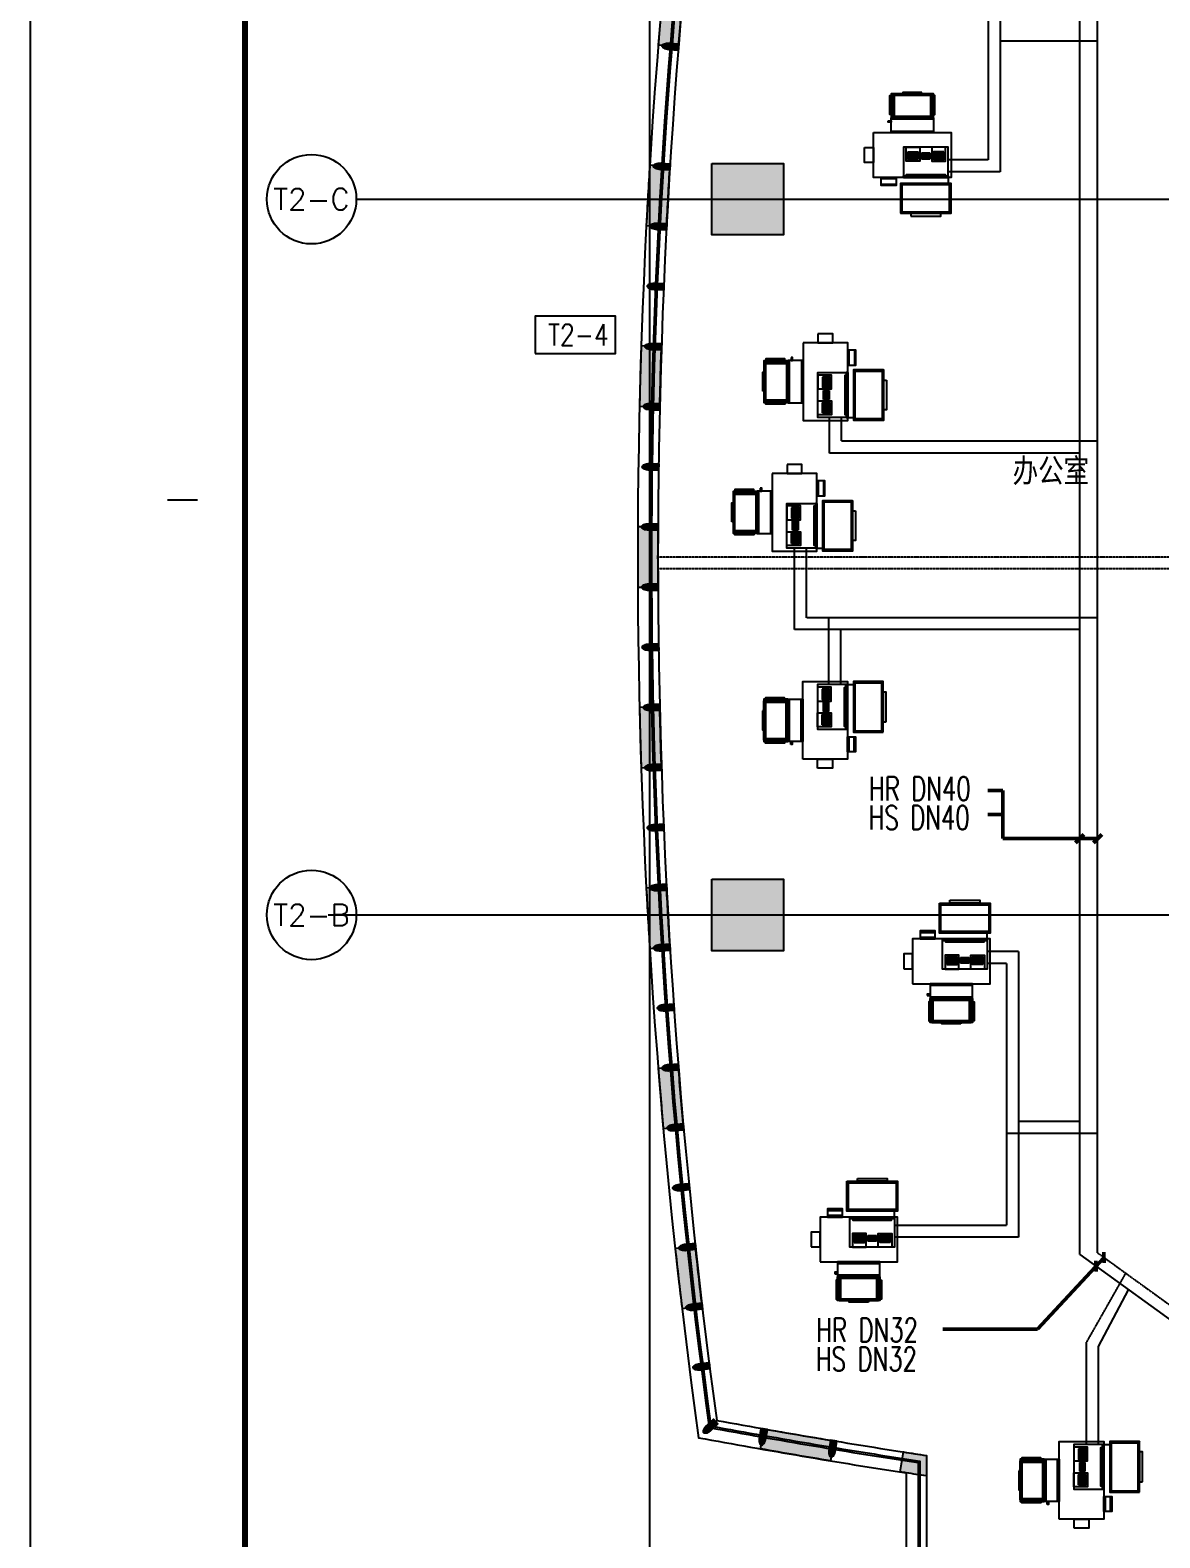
# Model space of a CAD drawing. Header units: inches. Extents: x -10386 to 73614, y -7144 to 52256.
# Drawn here: x -10386 to 8554, y 5916 to 31194 of the extents above; entities that cross this region are included whole.
import ezdxf
from ezdxf.enums import TextEntityAlignment as Align

# ---------------------------------------------------------------- set-up
doc = ezdxf.new("R2010")
doc.units = ezdxf.units.IN
doc.header["$MEASUREMENT"] = 0
for name, pattern in [('C-1205-1217-T2 PLAN$0$DASHDOT1', [0.6, 0.4, -0.1, 0, -0.1]), ('DASH2', [0.6, 0.5, -0.1]), ('DASHED', [0.75, 0.5, -0.25])]:
    doc.linetypes.add(name, pattern=pattern)
for name, color, linetype in [('arch', 8, 'Continuous'), ('TITLE_BLOCK_A1$0$TITLE', 7, 'Continuous'), ('暖-设备-VAV', 6, 'Continuous')]:
    doc.layers.add(name, color=color, linetype=linetype)
doc.layers.add('Viewpoint', color=8, linetype='Continuous', plot=False)
for name, color, linetype, lineweight in [('暖通-空调-冷凝水管', 140, 'DASH2', 50), ('暖通-空调-热水供水管', 1, 'Continuous', 25), ('暖通-空调-热水回水管', 1, 'DASHED', 25)]:
    doc.layers.add(name, color=color, linetype=linetype, lineweight=lineweight)
doc.styles.add('C-1205-1217-T2 PLAN$0$SA-RS-HZ45', font='sa-rs.shx', dxfattribs={"height": 450, "bigfont": 'sa-hz.shx'})
doc.styles.add('C-1205-1217-T2 PLAN$0$TXT4', font='romans.shx', dxfattribs={"height": 360})
doc.styles.add('HZF', font='ROMANS2.shx', dxfattribs={"width": 0.7, "bigfont": 'HZDF2.shx'})
doc.styles.add('ROMANS', font='romans.shx')

# ---------------------------------------------------------------- blocks, each defined once
blk = doc.blocks.new('A$C0FBF0051')
at = {"layer": '暖-设备-VAV', "ltscale": 600}
h = blk.add_hatch(dxfattribs=at)
h.set_pattern_fill('ANSI37', color=9, scale=100, style=0)
h.set_pattern_definition([(45, (3695250.5, -605371.5), (-8.838834765, 8.838834765), []), (135, (3695250.5, -605371.5), (-8.838834765, -8.838834765), [])])
h.paths.add_polyline_path([(-555, 1600), (104, 1600), (104, 2000), (-555, 2000)])
h.paths.add_polyline_path([(-529, 1975), (79, 1975), (79, 1625), (-529, 1625)], flags=16)
h = blk.add_hatch(dxfattribs=at)
h.set_pattern_fill('ANSI37', color=9, scale=100, style=0)
h.set_pattern_definition([(45, (3724282.349, -592149.306), (-8.838834765, 8.838834765), []), (135, (3724282.349, -592149.306), (-8.838834765, -8.838834765), [])])
h.paths.add_polyline_path([(-425, 0), (425, 0), (425, 500), (-425, 500)])
h.paths.add_polyline_path([(-400, 25), (400, 25), (400, 475), (-400, 475)], flags=16)
for p, q in [((-555, 1600), (-555, 2000)), ((-555, 2000), (104, 2000)), ((-529, 1975), (-529, 1625)), ((79, 1975), (-529, 1975)), ((79, 1975), (79, 1625)), ((104, 1600), (104, 2000)), ((104, 1600), (-555, 1600)), ((-529, 1625), (79, 1625)), ((375, 600), (375, 500))]:
    blk.add_line(p, q, dxfattribs=at)
at = {"layer": '暖-设备-VAV', "color": 9, "ltscale": 600}
for p, q in [((-131, 1012), (-301, 1012)), ((131, 1012), (301, 1012)), ((-131, 996), (-301, 996)), ((-131, 981), (-301, 981)), ((-131, 965), (-301, 965)), ((-131, 950), (-301, 950)), ((-131, 935), (-301, 935)), ((-131, 919), (-301, 919)), ((-101, 971), (-74, 971)), ((-74, 946), (-101, 946)), ((74, 1006), (-74, 1006)), ((-74, 1006), (-74, 911)), ((-74, 981), (74, 981)), ((74, 958), (-74, 958)), ((-74, 936), (74, 936)), ((-74, 911), (74, 911)), ((74, 1006), (74, 911)), ((74, 971), (100, 971)), ((100, 946), (74, 946)), ((131, 996), (301, 996)), ((131, 981), (301, 981)), ((131, 965), (301, 965)), ((131, 950), (301, 950)), ((131, 935), (301, 935)), ((131, 919), (301, 919))]:
    blk.add_line(p, q, dxfattribs=at)
at = {"layer": '暖-设备-VAV', "ltscale": 600}
for points in [[(-65, 2025), (-385, 2025), (-385, 2000), (-65, 2000)], [(-580, 1975), (-580, 1655), (-605, 1655), (-605, 1975)], [(-580, 1600), (129, 1600), (129, 2000), (-580, 2000)], [(-555, 1600), (104, 1600), (104, 2000), (-555, 2000)], [(-630, 1550), (-580, 1550), (-580, 1525), (-630, 1525)], [(-580, 1600), (129, 1600), (129, 1350), (-580, 1350)], [(-875, 1350), (425, 1350), (425, 600), (-875, 600)], [(-1025, 1100), (-875, 1100), (-875, 850), (-1025, 850)], [(-375, 600), (375, 600), (375, 1104), (-375, 1104)], [(-332, 1104), (-101, 1104), (-101, 873), (-332, 873)], [(331, 1104), (100, 1104), (100, 873), (331, 873)], [(-499, 600), (-499, 464), (-750, 464), (-750, 600)], [(-499, 575), (-750, 575), (-750, 600), (-499, 600)], [(-499, 464), (-750, 464), (-750, 489), (-499, 489)], [(-425, 0), (425, 0), (425, 500), (-425, 500)], [(-400, 25), (400, 25), (400, 475), (-400, 475)], [(-250, -50), (250, -50), (250, 0), (-250, 0)]]:
    blk.add_lwpolyline(points, close=True, dxfattribs=at)
at = {"layer": '暖-设备-VAV', "color": 9, "ltscale": 600}
for points in [[(129, 1975), (129, 1655), (154, 1655), (154, 1975)], [(129, 1575), (-580, 1575), (-580, 1600), (129, 1600)], [(129, 1350), (-580, 1350), (-580, 1375), (129, 1375)], [(-301, 1027), (-131, 1027), (-131, 904), (-301, 904)], [(301, 1027), (131, 1027), (131, 904), (301, 904)], [(375, 600), (-375, 600), (-375, 625), (375, 625)], [(325, 625), (-325, 625), (-325, 650), (325, 650)]]:
    blk.add_lwpolyline(points, close=True, dxfattribs=at)

msp = doc.modelspace()

# ---------------------------------------------------------------- hatches: boundary and pattern name
at = {"layer": 'arch'}
h = msp.add_hatch(color=256, dxfattribs=at)
edge = h.paths.add_edge_path()
edge.add_line((569.1, 31926.5), (230.4, 31956.9))
edge.add_arc((107000, 22360), 107200, 174.863821, 175.404472)
edge.add_line((144.6, 30949), (483.5, 30921.7))
edge.add_arc((107000, 22360), 106860, 174.863821, 175.404472, ccw=False)
h = msp.add_hatch(color=256, dxfattribs=at)
edge = h.paths.add_edge_path()
edge.add_arc((347.9, 31137.7), 272.1, -105.12385, -94.58871, ccw=False)
edge.add_arc((319.3, 31031.9), 162.6, 241.23218, 254.87615, ccw=False)
edge.add_arc((283.6, 30967), 88.4, 218.10488, 241.23218, ccw=False)
edge.add_arc((235.1, 30928.9), 26.8, 175.41129, 218.10488, ccw=False)
edge.add_arc((235.1, 30928.9), 26.8, 132.71769, 175.41129, ccw=False)
edge.add_arc((276.9, 30883.7), 88.4, 109.59039, 132.71769, ccw=False)
edge.add_arc((301.8, 30813.8), 162.6, 95.94642, 109.59039, ccw=False)
edge.add_arc((313.1, 30704.8), 272.1, 85.41129, 95.94642, ccw=False)
edge.add_line((334.9, 30976.1), (486.9, 30963.9))
edge.add_line((486.9, 30963.9), (478.1, 30854.3))
edge.add_line((478.1, 30854.3), (326.1, 30866.5))
h = msp.add_hatch(color=256, dxfattribs=at)
edge = h.paths.add_edge_path()
edge.add_line((340.9, 28910.1), (1.6, 28931))
edge.add_arc((107000, 22360), 107200, 176.485772, 177.026423)
edge.add_line((-55.7, 27921), (283.9, 27903.4))
edge.add_arc((107000, 22360), 106860, 176.485772, 177.026423, ccw=False)
h = msp.add_hatch(color=256, dxfattribs=at)
edge = h.paths.add_edge_path()
edge.add_arc((201.4, 29126.5), 272.1, -104.04415, -93.50902, ccw=False)
edge.add_arc((174.8, 29020.2), 162.6, 242.31188, 255.95585, ccw=False)
edge.add_arc((140.4, 28954.5), 88.4, 219.18458, 242.31188, ccw=False)
edge.add_arc((92.6, 28915.6), 26.8, 176.49098, 219.18458, ccw=False)
edge.add_arc((92.6, 28915.6), 26.8, 133.79739, 176.49098, ccw=False)
edge.add_arc((135.3, 28871.2), 88.4, 110.67009, 133.79739, ccw=False)
edge.add_arc((161.4, 28801.8), 162.6, 97.02612, 110.67009, ccw=False)
edge.add_arc((174.8, 28693), 272.1, 86.49098, 97.02612, ccw=False)
edge.add_line((191.5, 28964.7), (343.7, 28955.3))
edge.add_line((343.7, 28955.3), (337, 28845.5))
edge.add_line((337, 28845.5), (184.8, 28854.9))
for points in [[(1044.7, 28960), (2244.7, 28960), (2244.7, 27760), (1044.7, 27760)], [(1044.7, 16960), (2244.7, 16960), (2244.7, 15760), (1044.7, 15760)]]:
    msp.add_hatch(color=256, dxfattribs=at).paths.add_polyline_path(points)
h = msp.add_hatch(color=256, dxfattribs=at)
edge = h.paths.add_edge_path()
edge.add_arc((142.4, 28119.9), 272.1, -103.5043, -92.96917, ccw=False)
edge.add_arc((116.8, 28013.4), 162.6, 242.85173, 256.4957, ccw=False)
edge.add_arc((83, 27947.4), 88.4, 219.72443, 242.85173, ccw=False)
edge.add_arc((35.6, 27908.1), 26.8, 177.03083, 219.72443, ccw=False)
edge.add_arc((35.6, 27908.1), 26.8, 134.33723, 177.03083, ccw=False)
edge.add_arc((78.7, 27864), 88.4, 111.20994, 134.33723, ccw=False)
edge.add_arc((105.5, 27794.9), 162.6, 97.56597, 111.20994, ccw=False)
edge.add_arc((119.9, 27686.2), 272.1, 87.03083, 97.56597, ccw=False)
edge.add_line((134, 27958), (286.3, 27950.1))
edge.add_line((286.3, 27950.1), (280.6, 27840.3))
edge.add_line((280.6, 27840.3), (128.3, 27848.2))
h = msp.add_hatch(color=256, dxfattribs=at)
edge = h.paths.add_edge_path()
edge.add_arc((92.9, 27112.9), 272.1, -102.96446, -92.42932, ccw=False)
edge.add_arc((68.3, 27006.1), 162.6, 243.39157, 257.03554, ccw=False)
edge.add_arc((35.1, 26939.8), 88.4, 220.26428, 243.39157, ccw=False)
edge.add_arc((-11.9, 26900), 26.8, 177.57068, 220.26428, ccw=False)
edge.add_arc((-11.9, 26900), 26.8, 134.87708, 177.57068, ccw=False)
edge.add_arc((31.5, 26856.3), 88.4, 111.74979, 134.87708, ccw=False)
edge.add_arc((59, 26787.5), 162.6, 98.10582, 111.74979, ccw=False)
edge.add_arc((74.5, 26679), 272.1, 87.57068, 98.10582, ccw=False)
edge.add_line((86, 26950.9), (238.4, 26944.4))
edge.add_line((238.4, 26944.4), (233.7, 26834.5))
edge.add_line((233.7, 26834.5), (81.3, 26841))
h = msp.add_hatch(color=256, dxfattribs=at)
edge = h.paths.add_edge_path()
edge.add_line((198.3, 25888.6), (-141.5, 25899.8))
edge.add_arc((107000, 22360), 107200, 178.107724, 178.648374)
edge.add_line((-170.2, 24888.6), (169.7, 24880.6))
edge.add_arc((107000, 22360), 106860, 178.107724, 178.648374, ccw=False)
h = msp.add_hatch(color=256, dxfattribs=at)
edge = h.paths.add_edge_path()
edge.add_arc((52.8, 26105.4), 272.1, -102.42461, -91.88947, ccw=False)
edge.add_arc((29.3, 25998.4), 162.6, 243.93142, 257.57539, ccw=False)
edge.add_arc((-3.3, 25931.8), 88.4, 220.80413, 243.93142, ccw=False)
edge.add_arc((-49.9, 25891.5), 26.8, 178.11053, 220.80413, ccw=False)
edge.add_arc((-49.9, 25891.5), 26.8, 135.41693, 178.11053, ccw=False)
edge.add_arc((-6.1, 25848.3), 88.4, 112.28964, 135.41693, ccw=False)
edge.add_arc((22.1, 25779.7), 162.6, 98.64567, 112.28964, ccw=False)
edge.add_arc((38.5, 25671.3), 272.1, 88.11053, 98.64567, ccw=False)
edge.add_line((47.5, 25943.3), (199.9, 25938.3))
edge.add_line((199.9, 25938.3), (196.3, 25828.4))
edge.add_line((196.3, 25828.4), (43.9, 25833.4))
h = msp.add_hatch(color=256, dxfattribs=at)
edge = h.paths.add_edge_path()
edge.add_arc((22.3, 25097.6), 272.1, -101.88476, -91.34962, ccw=False)
edge.add_arc((-0.3, 24990.3), 162.6, 244.47127, 258.11524, ccw=False)
edge.add_arc((-32.2, 24923.4), 88.4, 221.34398, 244.47127, ccw=False)
edge.add_arc((-78.5, 24882.7), 26.8, 178.65038, 221.34398, ccw=False)
edge.add_arc((-78.5, 24882.7), 26.8, 135.95678, 178.65038, ccw=False)
edge.add_arc((-34.2, 24839.9), 88.4, 112.82949, 135.95678, ccw=False)
edge.add_arc((-5.4, 24771.6), 162.6, 99.18552, 112.82949, ccw=False)
edge.add_arc((12.1, 24663.4), 272.1, 88.65038, 99.18552, ccw=False)
edge.add_line((18.5, 24935.5), (170.9, 24931.9))
edge.add_line((170.9, 24931.9), (168.3, 24821.9))
edge.add_line((168.3, 24821.9), (15.9, 24825.5))
h = msp.add_hatch(color=256, dxfattribs=at)
edge = h.paths.add_edge_path()
edge.add_arc((1.3, 24089.5), 272.1, -101.34491, -90.80977, ccw=False)
edge.add_arc((-20.3, 23982.1), 162.6, 245.01112, 258.65509, ccw=False)
edge.add_arc((-51.6, 23914.9), 88.4, 221.88382, 245.01112, ccw=False)
edge.add_arc((-97.5, 23873.7), 26.8, 179.19023, 221.88382, ccw=False)
edge.add_arc((-97.5, 23873.7), 26.8, 136.49663, 179.19023, ccw=False)
edge.add_arc((-52.8, 23831.3), 88.4, 113.36933, 136.49663, ccw=False)
edge.add_arc((-23.4, 23763.3), 162.6, 99.72536, 113.36933, ccw=False)
edge.add_arc((-4.9, 23655.3), 272.1, 89.19023, 99.72536, ccw=False)
edge.add_line((-1, 23927.4), (151.4, 23925.2))
edge.add_line((151.4, 23925.2), (149.9, 23815.2))
edge.add_line((149.9, 23815.2), (-2.6, 23817.4))
h = msp.add_hatch(color=256, dxfattribs=at)
edge = h.paths.add_edge_path()
edge.add_line((141.2, 22864.2), (-198.8, 22865.8))
edge.add_arc((107000, 22360), 107200, 179.729675, 180.270325)
edge.add_line((-198.8, 21854.2), (141.2, 21855.8))
edge.add_arc((107000, 22360), 106860, 179.729675, 180.270325, ccw=False)
h = msp.add_hatch(color=256, dxfattribs=at)
edge = h.paths.add_edge_path()
edge.add_arc((-10.3, 23081.3), 272.1, -100.80506, -90.26992, ccw=False)
edge.add_arc((-30.8, 22973.6), 162.6, 245.55097, 259.19494, ccw=False)
edge.add_arc((-61.5, 22906.2), 88.4, 222.42367, 245.55097, ccw=False)
edge.add_arc((-107, 22864.6), 26.8, 179.73008, 222.42367, ccw=False)
edge.add_arc((-107, 22864.6), 26.8, 137.03648, 179.73008, ccw=False)
edge.add_arc((-61.9, 22822.6), 88.4, 113.90918, 137.03648, ccw=False)
edge.add_arc((-31.9, 22754.8), 162.6, 100.26521, 113.90918, ccw=False)
edge.add_arc((-12.3, 22647), 272.1, 89.73008, 100.26521, ccw=False)
edge.add_line((-11.1, 22919.1), (141.4, 22918.4))
edge.add_line((141.4, 22918.4), (140.9, 22808.4))
edge.add_line((140.9, 22808.4), (-11.6, 22809.1))
h = msp.add_hatch(color=256, dxfattribs=at)
edge = h.paths.add_edge_path()
edge.add_arc((-12.3, 22073), 272.1, -100.26521, -89.73008, ccw=False)
edge.add_arc((-31.9, 21965.2), 162.6, 246.09082, 259.73479, ccw=False)
edge.add_arc((-61.9, 21897.4), 88.4, 222.96352, 246.09082, ccw=False)
edge.add_arc((-107, 21855.4), 26.8, 180.26992, 222.96352, ccw=False)
edge.add_arc((-107, 21855.4), 26.8, 137.57633, 180.26992, ccw=False)
edge.add_arc((-61.5, 21813.8), 88.4, 114.44903, 137.57633, ccw=False)
edge.add_arc((-30.8, 21746.4), 162.6, 100.80506, 114.44903, ccw=False)
edge.add_arc((-10.3, 21638.7), 272.1, 90.26992, 100.80506, ccw=False)
edge.add_line((-11.6, 21910.9), (140.9, 21911.6))
edge.add_line((140.9, 21911.6), (141.4, 21801.6))
edge.add_line((141.4, 21801.6), (-11.1, 21800.9))
h = msp.add_hatch(color=256, dxfattribs=at)
edge = h.paths.add_edge_path()
edge.add_arc((-4.9, 21064.7), 272.1, -99.72536, -89.19023, ccw=False)
edge.add_arc((-23.4, 20956.7), 162.6, 246.63067, 260.27464, ccw=False)
edge.add_arc((-52.8, 20888.7), 88.4, 223.50337, 246.63067, ccw=False)
edge.add_arc((-97.5, 20846.3), 26.8, 180.80977, 223.50337, ccw=False)
edge.add_arc((-97.5, 20846.3), 26.8, 138.11618, 180.80977, ccw=False)
edge.add_arc((-51.6, 20805.1), 88.4, 114.98888, 138.11618, ccw=False)
edge.add_arc((-20.3, 20737.9), 162.6, 101.34491, 114.98888, ccw=False)
edge.add_arc((1.3, 20630.5), 272.1, 90.80977, 101.34491, ccw=False)
edge.add_line((-2.6, 20902.6), (149.9, 20904.8))
edge.add_line((149.9, 20904.8), (151.4, 20794.8))
edge.add_line((151.4, 20794.8), (-1, 20792.6))
h = msp.add_hatch(color=256, dxfattribs=at)
edge = h.paths.add_edge_path()
edge.add_line((169.6, 19843.1), (-170.3, 19835.1))
edge.add_arc((107000, 22360), 107200, 181.349622, 181.88947)
edge.add_line((-141.7, 18825.5), (198.1, 18836.7))
edge.add_arc((107000, 22360), 106860, 181.349622, 181.88947, ccw=False)
h = msp.add_hatch(color=256, dxfattribs=at)
edge = h.paths.add_edge_path()
edge.add_arc((12.1, 20056.6), 272.1, -99.18552, -88.65038, ccw=False)
edge.add_arc((-5.4, 19948.4), 162.6, 247.17051, 260.81448, ccw=False)
edge.add_arc((-34.2, 19880.1), 88.4, 224.04322, 247.17051, ccw=False)
edge.add_arc((-78.5, 19837.3), 26.8, 181.34962, 224.04322, ccw=False)
edge.add_arc((-78.5, 19837.3), 26.8, 138.65602, 181.34962, ccw=False)
edge.add_arc((-32.2, 19796.6), 88.4, 115.52873, 138.65602, ccw=False)
edge.add_arc((-0.3, 19729.7), 162.6, 101.88476, 115.52873, ccw=False)
edge.add_arc((22.3, 19622.4), 272.1, 91.34962, 101.88476, ccw=False)
edge.add_line((15.9, 19894.5), (168.3, 19898.1))
edge.add_line((168.3, 19898.1), (170.9, 19788.1))
edge.add_line((170.9, 19788.1), (18.5, 19784.5))
h = msp.add_hatch(color=256, dxfattribs=at)
edge = h.paths.add_edge_path()
edge.add_arc((38.5, 19048.7), 272.1, -98.64567, -88.11053, ccw=False)
edge.add_arc((22.1, 18940.3), 162.6, 247.71036, 261.35433, ccw=False)
edge.add_arc((-6.1, 18871.7), 88.4, 224.58307, 247.71036, ccw=False)
edge.add_arc((-49.9, 18828.5), 26.8, 181.88947, 224.58307, ccw=False)
edge.add_arc((-49.9, 18828.5), 26.8, 139.19587, 181.88947, ccw=False)
edge.add_arc((-3.3, 18788.2), 88.4, 116.06858, 139.19587, ccw=False)
edge.add_arc((29.3, 18721.6), 162.6, 102.42461, 116.06858, ccw=False)
edge.add_arc((52.8, 18614.6), 272.1, 91.88947, 102.42461, ccw=False)
edge.add_line((43.9, 18886.6), (196.3, 18891.6))
edge.add_line((196.3, 18891.6), (199.9, 18781.7))
edge.add_line((199.9, 18781.7), (47.5, 18776.7))
h = msp.add_hatch(color=256, dxfattribs=at)
edge = h.paths.add_edge_path()
edge.add_arc((74.5, 18041), 272.1, -98.10582, -87.57068, ccw=False)
edge.add_arc((59, 17932.5), 162.6, 248.25021, 261.89418, ccw=False)
edge.add_arc((31.5, 17863.7), 88.4, 225.12292, 248.25021, ccw=False)
edge.add_arc((-11.9, 17820), 26.8, 182.42932, 225.12292, ccw=False)
edge.add_arc((-11.9, 17820), 26.8, 139.73572, 182.42932, ccw=False)
edge.add_arc((35.1, 17780.2), 88.4, 116.60843, 139.73572, ccw=False)
edge.add_arc((68.3, 17713.9), 162.6, 102.96446, 116.60843, ccw=False)
edge.add_arc((92.9, 17607.1), 272.1, 92.42932, 102.96446, ccw=False)
edge.add_line((81.3, 17879), (233.7, 17885.5))
edge.add_line((233.7, 17885.5), (238.4, 17775.6))
edge.add_line((238.4, 17775.6), (86, 17769.1))
h = msp.add_hatch(color=256, dxfattribs=at)
edge = h.paths.add_edge_path()
edge.add_line((283.5, 16824.8), (-56.1, 16807.2))
edge.add_arc((107000, 22360), 107200, 182.969168, 183.509017)
edge.add_line((1, 15798.8), (340.3, 15819.6))
edge.add_arc((107000, 22360), 106860, 182.969168, 183.509017, ccw=False)
h = msp.add_hatch(color=256, dxfattribs=at)
edge = h.paths.add_edge_path()
edge.add_arc((119.9, 17033.8), 272.1, -97.56597, -87.03083, ccw=False)
edge.add_arc((105.5, 16925.1), 162.6, 248.79006, 262.43403, ccw=False)
edge.add_arc((78.7, 16856), 88.4, 225.66277, 248.79006, ccw=False)
edge.add_arc((35.6, 16811.9), 26.8, 182.96917, 225.66277, ccw=False)
edge.add_arc((35.6, 16811.9), 26.8, 140.27557, 182.96917, ccw=False)
edge.add_arc((83, 16772.6), 88.4, 117.14827, 140.27557, ccw=False)
edge.add_arc((116.8, 16706.6), 162.6, 103.5043, 117.14827, ccw=False)
edge.add_arc((142.4, 16600.1), 272.1, 92.96917, 103.5043, ccw=False)
edge.add_line((128.3, 16871.8), (280.6, 16879.7))
edge.add_line((280.6, 16879.7), (286.3, 16769.9))
edge.add_line((286.3, 16769.9), (134, 16762))
h = msp.add_hatch(color=256, dxfattribs=at)
edge = h.paths.add_edge_path()
edge.add_arc((174.8, 16027), 272.1, -97.02612, -86.49098, ccw=False)
edge.add_arc((161.4, 15918.2), 162.6, 249.32991, 262.97388, ccw=False)
edge.add_arc((135.3, 15848.8), 88.4, 226.20261, 249.32991, ccw=False)
edge.add_arc((92.6, 15804.4), 26.8, 183.50902, 226.20261, ccw=False)
edge.add_arc((92.6, 15804.4), 26.8, 140.81542, 183.50902, ccw=False)
edge.add_arc((140.4, 15765.5), 88.4, 117.68812, 140.81542, ccw=False)
edge.add_arc((174.8, 15699.8), 162.6, 104.04415, 117.68812, ccw=False)
edge.add_arc((201.4, 15593.5), 272.1, 93.50902, 104.04415, ccw=False)
edge.add_line((184.8, 15865.1), (337, 15874.5))
edge.add_line((337, 15874.5), (343.7, 15764.7))
edge.add_line((343.7, 15764.7), (191.5, 15755.3))
h = msp.add_hatch(color=256, dxfattribs=at)
edge = h.paths.add_edge_path()
edge.add_arc((239.3, 15020.7), 272.1, -96.48627, -85.95113, ccw=False)
edge.add_arc((226.9, 14911.9), 162.6, 249.86976, 263.51373, ccw=False)
edge.add_arc((201.4, 14842.3), 88.4, 226.74246, 249.86976, ccw=False)
edge.add_arc((159.1, 14797.4), 26.8, 184.04887, 226.74246, ccw=False)
edge.add_arc((159.1, 14797.4), 26.8, 141.35527, 184.04887, ccw=False)
edge.add_arc((207.3, 14758.9), 88.4, 118.22797, 141.35527, ccw=False)
edge.add_arc((242.3, 14693.6), 162.6, 104.584, 118.22797, ccw=False)
edge.add_arc((269.9, 14587.5), 272.1, 94.04887, 104.584, ccw=False)
edge.add_line((250.7, 14859), (402.8, 14869.8))
edge.add_line((402.8, 14869.8), (410.6, 14760))
edge.add_line((410.6, 14760), (258.5, 14749.3))
h = msp.add_hatch(color=256, dxfattribs=at)
edge = h.paths.add_edge_path()
edge.add_line((482.5, 13810.9), (143.6, 13783.7))
edge.add_arc((107000, 22360), 107200, 184.588714, 185.128563)
edge.add_line((229.2, 12777.3), (567.8, 12807.7))
edge.add_arc((107000, 22360), 106860, 184.588714, 185.128563, ccw=False)
h = msp.add_hatch(color=256, dxfattribs=at)
edge = h.paths.add_edge_path()
edge.add_arc((313.1, 14015.2), 272.1, -95.94642, -85.41129, ccw=False)
edge.add_arc((301.8, 13906.2), 162.6, 250.40961, 264.05358, ccw=False)
edge.add_arc((276.9, 13836.3), 88.4, 227.28231, 250.40961, ccw=False)
edge.add_arc((235.1, 13791.1), 26.8, 184.58871, 227.28231, ccw=False)
edge.add_arc((235.1, 13791.1), 26.8, 141.89512, 184.58871, ccw=False)
edge.add_arc((283.6, 13753), 88.4, 118.76782, 141.89512, ccw=False)
edge.add_arc((319.3, 13688.1), 162.6, 105.12385, 118.76782, ccw=False)
edge.add_arc((347.9, 13582.3), 272.1, 94.58871, 105.12385, ccw=False)
edge.add_line((326.1, 13853.5), (478.1, 13865.7))
edge.add_line((478.1, 13865.7), (486.9, 13756.1))
edge.add_line((486.9, 13756.1), (334.9, 13743.9))
h = msp.add_hatch(color=256, dxfattribs=at)
edge = h.paths.add_edge_path()
edge.add_arc((396.5, 13010.3), 272.1, -95.40657, -84.87144, ccw=False)
edge.add_arc((386.2, 12901.2), 162.6, 250.94946, 264.59343, ccw=False)
edge.add_arc((362, 12831.2), 88.4, 227.82216, 250.94946, ccw=False)
edge.add_arc((320.6, 12785.5), 26.8, 185.12856, 227.82216, ccw=False)
edge.add_arc((320.6, 12785.5), 26.8, 142.43496, 185.12856, ccw=False)
edge.add_arc((369.4, 12748), 88.4, 119.30767, 142.43496, ccw=False)
edge.add_arc((405.7, 12683.3), 162.6, 105.6637, 119.30767, ccw=False)
edge.add_arc((435.3, 12577.8), 272.1, 95.12856, 105.6637, ccw=False)
edge.add_line((411, 12848.8), (562.9, 12862.5))
edge.add_line((562.9, 12862.5), (572.7, 12752.9))
edge.add_line((572.7, 12752.9), (420.8, 12739.3))
h = msp.add_hatch(color=256, dxfattribs=at)
edge = h.paths.add_edge_path()
edge.add_arc((489.3, 12006.3), 272.1, -94.86673, -84.33159, ccw=False)
edge.add_arc((480, 11897.2), 162.6, 251.4893, 265.13327, ccw=False)
edge.add_arc((456.5, 11826.8), 88.4, 228.36201, 251.4893, ccw=False)
edge.add_arc((415.6, 11780.8), 26.8, 185.66841, 228.36201, ccw=False)
edge.add_arc((415.6, 11780.8), 26.8, 142.97481, 185.66841, ccw=False)
edge.add_arc((464.7, 11743.7), 88.4, 119.84752, 142.97481, ccw=False)
edge.add_arc((501.6, 11679.4), 162.6, 106.20355, 119.84752, ccw=False)
edge.add_arc((532.2, 11574.2), 272.1, 95.66841, 106.20355, ccw=False)
edge.add_line((505.3, 11845), (657.1, 11860))
edge.add_line((657.1, 11860), (668, 11750.6))
edge.add_line((668, 11750.6), (516.2, 11735.5))
h = msp.add_hatch(color=256, dxfattribs=at)
edge = h.paths.add_edge_path()
edge.add_line((766.7, 10803.9), (428.7, 10767.1))
edge.add_arc((107000, 22360), 107200, 186.20826, 186.748109)
edge.add_line((542.6, 9763.5), (880.3, 9803.5))
edge.add_arc((107000, 22360), 106860, 186.20826, 186.748109, ccw=False)
h = msp.add_hatch(color=256, dxfattribs=at)
edge = h.paths.add_edge_path()
edge.add_arc((591.6, 11003.3), 272.1, -94.32688, -83.79174, ccw=False)
edge.add_arc((583.3, 10894), 162.6, 252.02915, 265.67312, ccw=False)
edge.add_arc((560.5, 10823.5), 88.4, 228.90186, 252.02915, ccw=False)
edge.add_arc((520, 10777), 26.8, 186.20826, 228.90186, ccw=False)
edge.add_arc((520, 10777), 26.8, 143.51466, 186.20826, ccw=False)
edge.add_arc((569.5, 10740.4), 88.4, 120.38737, 143.51466, ccw=False)
edge.add_arc((607, 10676.4), 162.6, 106.7434, 120.38737, ccw=False)
edge.add_arc((638.6, 10571.5), 272.1, 96.20826, 106.7434, ccw=False)
edge.add_line((609.1, 10842.1), (760.7, 10858.6))
edge.add_line((760.7, 10858.6), (772.6, 10749.2))
edge.add_line((772.6, 10749.2), (621, 10732.7))
h = msp.add_hatch(color=256, dxfattribs=at)
edge = h.paths.add_edge_path()
edge.add_arc((703.3, 10001.2), 272.1, -93.78703, -83.25189, ccw=False)
edge.add_arc((696.1, 9891.8), 162.6, 252.569, 266.21297, ccw=False)
edge.add_arc((673.9, 9821.1), 88.4, 229.44171, 252.569, ccw=False)
edge.add_arc((633.8, 9774.3), 26.8, 186.74811, 229.44171, ccw=False)
edge.add_arc((633.8, 9774.3), 26.8, 144.05451, 186.74811, ccw=False)
edge.add_arc((683.7, 9738.1), 88.4, 120.92722, 144.05451, ccw=False)
edge.add_arc((721.8, 9674.5), 162.6, 107.28325, 120.92722, ccw=False)
edge.add_arc((754.4, 9569.9), 272.1, 96.74811, 107.28325, ccw=False)
edge.add_line((722.4, 9840.2), (873.8, 9858.1))
edge.add_line((873.8, 9858.1), (886.8, 9748.8))
edge.add_line((886.8, 9748.8), (735.3, 9730.9))
h = msp.add_hatch(color=256, dxfattribs=at)
edge = h.paths.add_edge_path()
edge.add_arc((824.5, 9000.2), 272.1, -93.24718, -82.71204, ccw=False)
edge.add_arc((818.3, 8890.8), 162.6, 253.10885, 266.75282, ccw=False)
edge.add_arc((796.7, 8819.9), 88.4, 229.98156, 253.10885, ccw=False)
edge.add_arc((757.1, 8772.7), 26.8, 187.28796, 229.98156, ccw=False)
edge.add_arc((757.1, 8772.7), 26.8, 144.59436, 187.28796, ccw=False)
edge.add_arc((807.3, 8737), 88.4, 121.46706, 144.59436, ccw=False)
edge.add_arc((846, 8673.7), 162.6, 107.82309, 121.46706, ccw=False)
edge.add_arc((879.6, 8569.4), 272.1, 97.28796, 107.82309, ccw=False)
edge.add_line((845.1, 8839.4), (996.3, 8858.7))
edge.add_line((996.3, 8858.7), (1010.3, 8749.6))
edge.add_line((1010.3, 8749.6), (859, 8730.3))
h = msp.add_hatch(color=256, dxfattribs=at)
edge = h.paths.add_edge_path()
edge.add_arc((846, 7918.6), 272.1, -56.81427, -46.27913, ccw=False)
edge.add_arc((905.9, 7826.9), 162.6, 289.54176, 303.18573, ccw=False)
edge.add_arc((930.7, 7757.1), 88.4, 266.41447, 289.54176, ccw=False)
edge.add_arc((926.9, 7695.6), 26.8, 223.72087, 266.41447, ccw=False)
edge.add_arc((926.9, 7695.6), 26.8, 181.02727, 223.72087, ccw=False)
edge.add_arc((988.5, 7696.7), 88.4, 157.89998, 181.02727, ccw=False)
edge.add_arc((1057.2, 7668.8), 162.6, 144.25601, 157.89998, ccw=False)
edge.add_arc((1146.1, 7604.8), 272.1, 133.72087, 144.25601, ccw=False)
edge.add_line((958, 7801.4), (1068.2, 7906.8))
edge.add_line((1068.2, 7906.8), (1144.3, 7827.4))
edge.add_line((1144.3, 7827.4), (1034.1, 7722))
h = msp.add_hatch(color=256, dxfattribs=at)
edge = h.paths.add_edge_path()
edge.add_arc((22439.8, 124614.9), 119000, 260.041782, 260.613019, ccw=False)
edge.add_line((1861.1, 7407.7), (1919.9, 7742.6))
edge.add_arc((22439.8, 124614.9), 118660, 260.041782, 260.613019)
edge.add_line((3086.1, 7543.8), (3030.7, 7208.4))
h = msp.add_hatch(color=256, dxfattribs=at)
edge = h.paths.add_edge_path()
edge.add_ellipse((2107.4, 7554.8), major_axis=(192.4, 192.4), ratio=1, start_angle=125.04178, end_angle=135.57692)
edge.add_ellipse((1997.8, 7553.7), major_axis=(-115, 115), ratio=1, start_angle=45.57692, end_angle=59.22089)
edge.add_ellipse((1926, 7535.5), major_axis=(62.5, 62.5), ratio=1, start_angle=149.22089, end_angle=172.34818)
edge.add_ellipse((1877, 7498.1), major_axis=(19, 19), ratio=1, start_angle=172.34818, end_angle=215.04178)
edge.add_ellipse((1877, 7498.1), major_axis=(19, 19), ratio=1, start_angle=215.04178, end_angle=257.73538)
edge.add_ellipse((1843.7, 7549.9), major_axis=(62.5, 62.5), ratio=1, start_angle=257.73538, end_angle=280.86268)
edge.add_ellipse((1782.3, 7591.6), major_axis=(115, 115), ratio=1, start_angle=280.86268, end_angle=294.50665)
edge.add_ellipse((1679.7, 7629.9), major_axis=(-192.4, 192.4), ratio=1, start_angle=204.50665, end_angle=215.04178)
edge.add_line((1947.7, 7582.9), (1974.1, 7733.1))
edge.add_line((1974.1, 7733.1), (1865.7, 7752.1))
edge.add_line((1865.7, 7752.1), (1839.4, 7601.9))
h = msp.add_hatch(color=256, dxfattribs=at)
edge = h.paths.add_edge_path()
edge.add_ellipse((3275.5, 7357.9), major_axis=(-192.4, 192.4), ratio=1, start_angle=35.61302, end_angle=46.14816)
edge.add_ellipse((3165.9, 7355.7), major_axis=(-115, 115), ratio=1, start_angle=46.14816, end_angle=59.79213)
edge.add_ellipse((3094.3, 7336.8), major_axis=(62.5, 62.5), ratio=1, start_angle=149.79213, end_angle=172.91942)
edge.add_ellipse((3045.7, 7298.9), major_axis=(-19, 19), ratio=1, start_angle=82.91942, end_angle=125.61302)
edge.add_ellipse((3045.7, 7298.9), major_axis=(-19, 19), ratio=1, start_angle=125.61302, end_angle=168.30662)
edge.add_ellipse((3011.8, 7350.4), major_axis=(-62.5, 62.5), ratio=1, start_angle=168.30662, end_angle=191.43391)
edge.add_ellipse((2950, 7391.4), major_axis=(115, 115), ratio=1, start_angle=281.43391, end_angle=295.07788)
edge.add_ellipse((2847, 7428.8), major_axis=(-192.4, 192.4), ratio=1, start_angle=205.07788, end_angle=215.61302)
edge.add_line((3115.5, 7384.4), (3140.4, 7534.8))
edge.add_line((3140.4, 7534.8), (3031.9, 7552.8))
edge.add_line((3031.9, 7552.8), (3007, 7402.3))
h = msp.add_hatch(color=256, dxfattribs=at)
edge = h.paths.add_edge_path()
edge.add_arc((22439.8, 124614.9), 119000, 261.231923, 261.397524, ccw=False)
edge.add_arc((22439.8, 124614.9), 119000, 261.184255, 261.231923, ccw=False)
edge.add_line((4202.2, 7020.7), (4254.3, 7356.7))
edge.add_arc((22439.8, 124614.9), 118660, 261.184255, 261.372688)
edge.add_line((4640, 7297.5), (4640, 6953.6))

# ---------------------------------------------------------------- linework, layer by layer
at = {"layer": 'arch', "linetype": 'C-1205-1217-T2 PLAN$0$DASHDOT1', "ltscale": 2}
for p, q in [((12560, 22360), (140, 22360)), ((12560, 22160), (140, 22160))]:
    msp.add_line(p, q, dxfattribs=at)
at = {"layer": 'arch', "ltscale": 0.02}
for points in [[(0, 48856.2), (0, -1780)], [(-4918.1, 28360), (61637.1, 28360)], [(-5389.1, 16360), (61166.2, 16360)]]:
    msp.add_lwpolyline(points, dxfattribs=at)
at = {"layer": 'arch'}
for points in [[(48110, 43588.2, 0.0892167), (4300, 42223.1), (4300, 37714.5, 0.0074119), (821.7, 37125.1, 0.0691966), (821.7, 7594.9, 0.0074119), (4300, 7005.5), (4300, 2496.9, 0.0892167), (48110, 1131.8), (48110, 8416.6, 0.0191145), (56909.6, 10716.5, 0.1037494), (56909.6, 34003.5, 0.0191145), (48110, 36303.4)], [(48110, 43588.2, 0.0892167), (4300, 42223.1), (4300, 37714.5, 0.0074119), (821.7, 37125.1, 0.0691966), (821.7, 7594.9, 0.0074119), (4300, 7005.5), (4300, 2496.9, 0.0892167), (48110, 1131.8), (48110, 8416.6, 0.0191145), (56909.6, 10716.5, 0.1037494), (56909.6, 34003.5, 0.0191145), (48110, 36303.4)], [(47910, 43415.5, 0.0885346), (4500, 42060.9), (4500, 37542.8, 0.0074691), (1000, 36954.5, 0.0685189), (1000, 7765.5, 0.0074691), (4500, 7177.2), (4500, 2659.1, 0.0885346), (47910, 1304.5), (47910, 8577.3, 0.0192029), (56738, 10873.6, 0.1026894), (56738, 33846.4, 0.0192029), (47910, 36142.7)], [(47910, 43415.5, 0.0885346), (4500, 42060.9), (4500, 37542.8, 0.0074691), (1000, 36954.5, 0.0685189), (1000, 7765.5, 0.0074691), (4500, 7177.2), (4500, 2659.1, 0.0885346), (47910, 1304.5), (47910, 8577.3, 0.0192029), (56738, 10873.6, 0.1026894), (56738, 33846.4, 0.0192029), (47910, 36142.7)], [(47880, 43389.6, 0.0884322), (4530, 42036.6), (4530, 37517, 0.0074776), (1026.8, 36928.9, 0.068417), (1026.8, 7791.1, 0.0074776), (4530, 7203), (4530, 2683.4, 0.0884322), (47880, 1330.4), (47880, 8601.4, 0.0192161), (56712.3, 10897.2, 0.1025298), (56712.3, 33822.8, 0.0192161), (47880, 36118.6)], [(47770, 43294.5, 0.088056), (4640, 41947.3), (4640, 37422.5, 0.0075089), (1124.9, 36835.1, 0.0680427), (1124.9, 7884.9, 0.0075089), (4640, 7297.5), (4640, 2772.7, 0.088056), (47770, 1425.5), (47770, 8690, 0.0192645), (56617.8, 10983.6, 0.1019431), (56617.8, 33736.4, 0.0192645), (47770, 36030)], [(569.1, 31926.5), (230.4, 31956.9, 0.002359), (144.6, 30949), (483.5, 30921.7, -0.002359)], [(326.1, 30866.5, -0.0460006), (276.9, 30875, -0.0596035), (241.1, 30889.4, -0.1012558), (214, 30912.4, -0.1884712), (208.4, 30931.1, -0.1884712), (216.9, 30948.6, -0.1012558), (247.3, 30967, -0.0596035), (284.9, 30975.5, -0.0460006), (334.9, 30976.1), (486.9, 30963.9), (478.1, 30854.3)], [(340.9, 28910.1), (1.6, 28931, 0.002359), (-55.7, 27921), (283.9, 27903.4, -0.002359)], [(184.8, 28854.9, -0.0460006), (135.4, 28862.5, -0.0596035), (99.3, 28876.2, -0.1012558), (71.8, 28898.7, -0.1884712), (65.9, 28917.3, -0.1884712), (74.1, 28935, -0.1012558), (104.1, 28953.9, -0.0596035), (141.5, 28963.1, -0.0460006), (191.5, 28964.7), (343.7, 28955.3), (337, 28845.5)], [(128.3, 27848.2, -0.0460006), (78.9, 27855.3, -0.0596035), (42.6, 27868.7, -0.1012558), (15, 27890.9, -0.1884712), (8.8, 27909.4, -0.1884712), (16.9, 27927.2, -0.1012558), (46.7, 27946.4, -0.0596035), (84.1, 27956, -0.0460006), (134, 27958), (286.3, 27950.1), (280.6, 27840.3)], [(81.3, 26841, -0.0460006), (31.8, 26847.7, -0.0596035), (-4.5, 26860.7, -0.1012558), (-32.4, 26882.7, -0.1884712), (-38.7, 26901.1, -0.1884712), (-30.8, 26919, -0.1012558), (-1.2, 26938.5, -0.0596035), (36.1, 26948.4, -0.0460006), (86, 26950.9), (238.4, 26944.4), (233.7, 26834.5)], [(198.3, 25888.6), (-141.5, 25899.8, 0.002359), (-170.2, 24888.6), (169.7, 24880.6, -0.002359)], [(43.9, 25833.4, -0.0460006), (-5.7, 25839.6, -0.0596035), (-42.2, 25852.3, -0.1012558), (-70.2, 25874, -0.1884712), (-76.7, 25892.4, -0.1884712), (-69, 25910.3, -0.1012558), (-39.6, 25930.1, -0.0596035), (-2.4, 25940.4, -0.0460006), (47.5, 25943.3), (199.9, 25938.3), (196.3, 25828.4)], [(15.9, 24825.5, -0.0460006), (-33.7, 24831.3, -0.0596035), (-70.3, 24843.6, -0.1012558), (-98.6, 24865, -0.1884712), (-105.3, 24883.4, -0.1884712), (-97.7, 24901.4, -0.1012558), (-68.5, 24921.4, -0.0596035), (-31.4, 24932.1, -0.0460006), (18.5, 24935.5), (170.9, 24931.9), (168.3, 24821.9)], [(-2.6, 23817.4, -0.0460006), (-52.3, 23822.7, -0.0596035), (-89, 23834.7, -0.1012558), (-117.5, 23855.8, -0.1884712), (-124.3, 23874.1, -0.1884712), (-116.9, 23892.2, -0.1012558), (-87.9, 23912.5, -0.0596035), (-50.9, 23923.5, -0.0460006), (-1, 23927.4), (151.4, 23925.2), (149.9, 23815.2)], [(141.2, 22864.2), (-198.8, 22865.8, 0.002359), (-198.8, 21854.2), (141.2, 21855.8, -0.002359)], [(-11.6, 22809.1, -0.0460006), (-61.3, 22814, -0.0596035), (-98.1, 22825.7, -0.1012558), (-126.8, 22846.5, -0.1884712), (-133.8, 22864.7, -0.1884712), (-126.6, 22882.9, -0.1012558), (-97.7, 22903.4, -0.0596035), (-60.8, 22914.8, -0.0460006), (-11.1, 22919.1), (141.4, 22918.4), (140.9, 22808.4)], [(-11.1, 21800.9, -0.0460006), (-60.8, 21805.2, -0.0596035), (-97.7, 21816.6, -0.1012558), (-126.6, 21837.1, -0.1884712), (-133.8, 21855.3, -0.1884712), (-126.8, 21873.5, -0.1012558), (-98.1, 21894.3, -0.0596035), (-61.3, 21906, -0.0460006), (-11.6, 21910.9), (140.9, 21911.6), (141.4, 21801.6)], [(-1, 20792.6, -0.0460006), (-50.9, 20796.5, -0.0596035), (-87.9, 20807.5, -0.1012558), (-116.9, 20827.8, -0.1884712), (-124.3, 20845.9, -0.1884712), (-117.5, 20864.2, -0.1012558), (-89, 20885.3, -0.0596035), (-52.3, 20897.3, -0.0460006), (-2.6, 20902.6), (149.9, 20904.8), (151.4, 20794.8)], [(169.6, 19843.1), (-170.3, 19835.1, 0.0023555), (-141.7, 18825.5), (198.1, 18836.7, -0.0023555)], [(18.5, 19784.5, -0.0460006), (-31.4, 19787.9, -0.0596035), (-68.5, 19798.6, -0.1012558), (-97.7, 19818.6, -0.1884712), (-105.3, 19836.6, -0.1884712), (-98.6, 19855, -0.1012558), (-70.3, 19876.4, -0.0596035), (-33.7, 19888.7, -0.0460006), (15.9, 19894.5), (168.3, 19898.1), (170.9, 19788.1)], [(47.5, 18776.7, -0.0460006), (-2.4, 18779.6, -0.0596035), (-39.6, 18789.9, -0.1012558), (-69, 18809.7, -0.1884712), (-76.7, 18827.6, -0.1884712), (-70.2, 18846, -0.1012558), (-42.2, 18867.7, -0.0596035), (-5.7, 18880.4, -0.0460006), (43.9, 18886.6), (196.3, 18891.6), (199.9, 18781.7)], [(86, 17769.1, -0.0460006), (36.1, 17771.6, -0.0596035), (-1.2, 17781.5, -0.1012558), (-30.8, 17801, -0.1884712), (-38.7, 17818.9, -0.1884712), (-32.4, 17837.3, -0.1012558), (-4.5, 17859.3, -0.0596035), (31.8, 17872.3, -0.0460006), (81.3, 17879), (233.7, 17885.5), (238.4, 17775.6)], [(283.5, 16824.8), (-56.1, 16807.2, 0.0023555), (1, 15798.8), (340.3, 15819.6, -0.0023555)], [(134, 16762, -0.0460006), (84.1, 16764, -0.0596035), (46.7, 16773.6, -0.1012558), (16.9, 16792.8, -0.1884712), (8.8, 16810.6, -0.1884712), (15, 16829.1, -0.1012558), (42.6, 16851.3, -0.0596035), (78.9, 16864.7, -0.0460006), (128.3, 16871.8), (280.6, 16879.7), (286.3, 16769.9)], [(191.5, 15755.3, -0.0460006), (141.5, 15756.9, -0.0596035), (104.1, 15766.1, -0.1012558), (74.1, 15785, -0.1884712), (65.9, 15802.7, -0.1884712), (71.8, 15821.3, -0.1012558), (99.3, 15843.8, -0.0596035), (135.4, 15857.5, -0.0460006), (184.8, 15865.1), (337, 15874.5), (343.7, 15764.7)], [(258.5, 14749.3, -0.0460006), (208.5, 14750.3, -0.0596035), (170.9, 14759.2, -0.1012558), (140.8, 14777.9, -0.1884712), (132.4, 14795.5, -0.1884712), (138.2, 14814.1, -0.1012558), (165.4, 14836.8, -0.0596035), (201.4, 14850.9, -0.0460006), (250.7, 14859), (402.8, 14869.8), (410.6, 14760)], [(482.5, 13810.9), (143.6, 13783.7, 0.0023555), (229.2, 12777.3), (567.8, 12807.7, -0.0023555)], [(334.9, 13743.9, -0.0460006), (284.9, 13744.5, -0.0596035), (247.3, 13753, -0.1012558), (216.9, 13771.4, -0.1884712), (208.4, 13788.9, -0.1884712), (214, 13807.6, -0.1012558), (241.1, 13830.6, -0.0596035), (276.9, 13845, -0.0460006), (326.1, 13853.5), (478.1, 13865.7), (486.9, 13756.1)], [(420.8, 12739.3, -0.0460006), (370.9, 12739.4, -0.0596035), (333.1, 12747.6, -0.1012558), (302.6, 12765.6, -0.1884712), (293.9, 12783.1, -0.1884712), (299.4, 12801.9, -0.1012558), (326.2, 12825.1, -0.0596035), (361.8, 12839.8, -0.0460006), (411, 12848.8), (562.9, 12862.5), (572.7, 12752.9)], [(516.2, 11735.5, -0.0460006), (466.2, 11735.2, -0.0596035), (428.4, 11743, -0.1012558), (397.7, 11760.8, -0.1884712), (388.9, 11778.2, -0.1884712), (394.1, 11797, -0.1012558), (420.7, 11820.4, -0.0596035), (456.3, 11835.5, -0.0460006), (505.3, 11845), (657.1, 11860), (668, 11750.6)], [(766.7, 10803.9), (428.7, 10767.1, 0.0023555), (542.6, 9763.5), (880.3, 9803.5, -0.0023555)], [(621, 10732.7, -0.0460006), (571.1, 10731.9, -0.0596035), (533.2, 10739.4, -0.1012558), (502.3, 10756.8, -0.1884712), (493.3, 10774.1, -0.1884712), (498.4, 10793, -0.1012558), (524.8, 10816.7, -0.0596035), (560.2, 10832.1, -0.0460006), (609.1, 10842.1), (760.7, 10858.6), (772.6, 10749.2)], [(735.3, 9730.9, -0.0460006), (685.4, 9729.6, -0.0596035), (647.4, 9736.7, -0.1012558), (616.4, 9753.9, -0.1884712), (607.2, 9771.1, -0.1884712), (612.1, 9790, -0.1012558), (638.3, 9814, -0.0596035), (673.5, 9829.8, -0.0460006), (722.4, 9840.2), (873.8, 9858.1), (886.8, 9748.8)], [(859, 8730.3, -0.0460006), (809.1, 8728.5, -0.0596035), (771.1, 8735.2, -0.1012558), (739.9, 8752.1, -0.1884712), (730.5, 8769.3, -0.1884712), (735.3, 8788.2, -0.1012558), (761.2, 8812.4, -0.0596035), (796.3, 8828.5, -0.0460006), (845.1, 8839.4), (996.3, 8858.7), (1010.3, 8749.6)], [(1034.1, 7722, -0.0460006), (994.9, 7690.9, -0.0596035), (960.3, 7673.7, -0.1012558), (925.2, 7668.8, -0.1884712), (907.5, 7677, -0.1884712), (900.1, 7695.1, -0.1012558), (906.6, 7729.9, -0.0596035), (925.2, 7763.7, -0.0460006), (958, 7801.4), (1068.2, 7906.8), (1144.3, 7827.4)], [(1839.4, 7601.9, 0.0460006), (1835.3, 7552.1, 0.0596035), (1840.3, 7513.8, 0.1012558), (1855.7, 7481.9, 0.1884712), (1872.4, 7471.7, 0.1884712), (1891.5, 7475.6, 0.1012558), (1916.9, 7500.3, 0.0596035), (1934.6, 7534.6, 0.0460006), (1947.7, 7582.9), (1974.1, 7733.1), (1865.7, 7752.1)], [(3030.7, 7208.4, -0.0024925), (1861.1, 7407.7), (1919.9, 7742.6, 0.0024925), (3086.1, 7543.8)], [(3007, 7402.3, 0.0460006), (3003.4, 7352.5, 0.0596035), (3008.8, 7314.2, 0.1012558), (3024.5, 7282.5, 0.1884712), (3041.3, 7272.5, 0.1884712), (3060.4, 7276.5, 0.1012558), (3085.5, 7301.5, 0.0596035), (3102.9, 7336, 0.0460006), (3115.5, 7384.4), (3140.4, 7534.8), (3031.9, 7552.8)], [(4640, 6953.6, -0.0007226), (4300, 7005.5, -0.000208), (4202.2, 7020.7), (4254.3, 7356.7, 0.0008222), (4640, 7297.5)]]:
    msp.add_lwpolyline(points, format="xyb", close=True, dxfattribs=at)
for points in [[(1044.7, 28960), (2244.7, 28960), (2244.7, 27760), (1044.7, 27760)], [(-1921.3, 25771.5), (-575.1, 25771.5), (-575.1, 26401.5), (-1921.3, 26401.5)], [(1044.7, 16960), (2244.7, 16960), (2244.7, 15760), (1044.7, 15760)]]:
    msp.add_lwpolyline(points, close=True, dxfattribs=at)
at = {"layer": 'arch', "linetype": 'Continuous'}
for centre in [(-5668.1, 28360), (-5668.1, 16360)]:
    msp.add_circle(centre, 750, dxfattribs=at)
at = {"layer": 'TITLE_BLOCK_A1$0$TITLE'}
for p, q in [((-10385.9, 52256.5), (-10385.9, -7143.5)), ((-8081.6, 23318.4), (-7581.6, 23318.4))]:
    msp.add_line(p, q, dxfattribs=at)
at = {"layer": 'TITLE_BLOCK_A1$0$TITLE', "const_width": 100}
msp.add_lwpolyline([(-6785.9, 50656.5), (-6785.9, -5543.5), (72114.1, -5543.5), (72114.1, 50656.5), (-6785.9, 50656.5)], dxfattribs=at)
at = {"layer": 'Viewpoint'}
msp.add_lwpolyline([(-6785.9, 50656.5), (-6785.9, -5543.5), (36614.1, -5543.5), (36614.1, -1543.5), (63614.1, -1543.5), (63614.1, 50656.5)], close=True, dxfattribs=at)
at = {"layer": '暖通-空调-冷凝水管', "color": 4, "linetype": 'ByBlock'}
for p, q in [((5670.8, 18448.7), (5922.8, 18448.7, 0)), ((5922.8, 18446.1), (5922.8, 17639.7, 0)), ((5670.8, 18045.6, 0), (5922.8, 18045.6, 0)), ((7139.5, 17569, 0), (7280.9, 17710.5, 0)), ((7439.5, 17569), (7580.9, 17710.5)), ((7510.2, 17639.7), (5922.8, 17639.7, 0)), ((7620.5, 10527.3), (7615.7, 10705.7)), ((6505, 9413.9), (7618.1, 10616.5)), ((7484.6, 10380.6), (7479.8, 10558.9)), ((6505, 9413.9), (4917.6, 9413.9, 0))]:
    msp.add_line(p, q, dxfattribs=at)
at = {"layer": '暖通-空调-热水供水管'}
for p, q in [((5677.8, 33742.1), (5677.8, 29018.5)), ((7210.2, 10664.5), (7210.2, 33224)), ((5677.8, 29018.5), (5004.8, 29018.5)), ((3016, 24101.6), (3016, 24702)), ((7210.2, 24101.6), (3016, 24101.6)), ((2430, 21142.9), (2430, 22509.4)), ((7210.2, 21142.9), (2430, 21142.9)), ((3200.6, 21142.9), (3200.6, 20221.8)), ((6184.7, 15747.1), (5658.9, 15747.1)), ((6184.7, 15747.1), (6184.7, 10955.6)), ((6184.7, 12901.5), (7210.2, 12901.5)), ((6184.7, 10955.6), (4106.9, 10955.6)), ((7210.2, 10664.5), (12502, 6840.6)), ((7522.7, 9123.5), (8027.7, 10073.7)), ((7522.7, 7481.3), (7522.7, 9123.5))]:
    msp.add_line(p, q, dxfattribs=at)
at = {"layer": '暖通-空调-热水回水管'}
for p, q in [((5877.8, 33942.1), (5877.8, 28818.5)), ((7510.2, 10694.5), (7510.2, 33211.9)), ((5877.8, 31017.1), (7510.2, 31017.1)), ((5877.8, 28818.5), (5004.8, 28818.5)), ((3216, 24301.6), (3216, 24702)), ((7510.2, 24301.6), (3216, 24301.6)), ((2630, 21342.9), (2630, 22509.4)), ((7510.2, 21342.9), (2630, 21342.9)), ((3000.6, 21342.9), (3000.6, 20221.8)), ((5984.7, 15547.1), (5658.9, 15547.1)), ((5984.7, 15547.1), (5984.7, 11155.6)), ((5984.7, 12701.5), (7510.2, 12701.5)), ((5984.7, 11155.6), (4106.9, 11155.6)), ((7510.2, 10694.5), (12428.3, 7140.6)), ((7322.7, 9188.2), (7982.8, 10353)), ((7322.7, 7481.3), (7322.7, 9188.2))]:
    msp.add_line(p, q, dxfattribs=at)

# ---------------------------------------------------------------- block references
at = {"layer": '暖-设备-VAV', "ltscale": 600}
msp.add_blockref('A$C0FBF0051', (4629.8, 28125.7), dxfattribs=at)
at = {"layer": '暖-设备-VAV', "ltscale": 600, "xscale": -1}
for p, rotation in [((3922.1, 25077), 90), ((3403.6, 22885.8), 90), ((5283.9, 16556.9), 180), ((3731.9, 11893.8), 180)]:
    msp.add_blockref('A$C0FBF0051', p, dxfattribs=dict(at, rotation=rotation))
at = {"layer": '暖-设备-VAV', "ltscale": 600, "rotation": 90}
for p in [(3916.5, 19846.8), (8214.4, 7106.3)]:
    msp.add_blockref('A$C0FBF0051', p, dxfattribs=at)

# ---------------------------------------------------------------- texts
at = {"layer": 'arch', "linetype": 'Continuous', "style": 'C-1205-1217-T2 PLAN$0$TXT4'}
for s, p in [('T2-C', (-5668.1, 28360)), ('T2-B', (-5668.1, 16360))]:
    msp.add_text(s, height=360, dxfattribs=at).set_placement(p, align=Align.MIDDLE_CENTER)
at = {"layer": 'arch', "style": 'ROMANS', "width": 0.8}
msp.add_text('T2-4', height=360, dxfattribs=at).set_placement((-1193.7, 26086.5), align=Align.MIDDLE_CENTER)
at = {"layer": 'arch', "style": 'C-1205-1217-T2 PLAN$0$SA-RS-HZ45'}
msp.add_text('办公室', height=450, dxfattribs=at).set_placement((6085.9, 23569.2, 263.6))
at = {"layer": '暖通-空调-冷凝水管', "color": 4, "linetype": 'ByBlock', "style": 'HZF', "width": 0.7}
for s, p in [('HR DN40', (4530.4, 18478, 0)), ('HS DN40', (4519.3, 17992.5, 0)), ('HR DN32', (3645.6, 9400.8, 0)), ('HS DN32', (3634.5, 8915.3, 0))]:
    msp.add_text(s, height=400, rotation=360, dxfattribs=at).set_placement(p, align=Align.MIDDLE)

doc.saveas('drawing.dxf')
